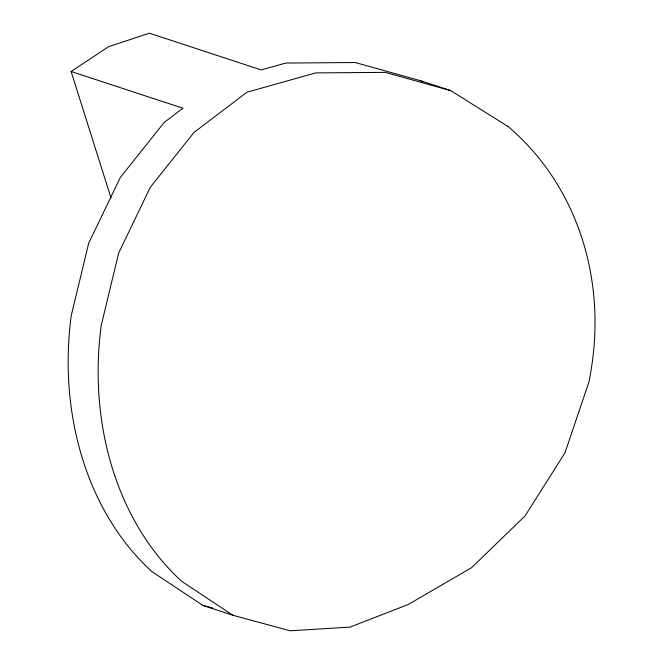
<?xml version="1.0" encoding="UTF-8"?>
<svg xmlns="http://www.w3.org/2000/svg" width="664" height="664" viewBox="0 0 664 664"><rect width="100%" height="100%" fill="white"/><g stroke="black" fill="none" stroke-linecap="round" stroke-linejoin="round"><path stroke-width="1" d="M110.996 197.955L71.123 71.488L108.489 46.721L149.408 33.2L261.209 69.936L285.678 63.063L355.198 62.532L420.81 80.8L450.79 90.644L508.01 126.475M71.123 71.488L182.924 108.224L164.108 122.525L120.35 177.396L88.677 243.24L71.255 315.574A281.901 223.743 -80.5 0 0 151.99 571.671L202.869 605.402L212.754 608.083M202.869 605.402L232.84 615.254L290.176 630.8L350.069 627.098L408.426 604.398L471.631 567.637L525.033 515.936L564.981 452.806L588.752 382.564A281.901 255.408 -59.3 0 0 508.018 126.467M450.79 90.644L385.178 72.376L315.649 72.915L246.942 92.221L194.079 132.368L150.321 187.24L118.657 253.092L101.227 325.426A281.901 223.743 -80.5 0 0 181.969 581.523L232.84 615.254M420.81 80.8L422.545 81.88"/></g></svg>
